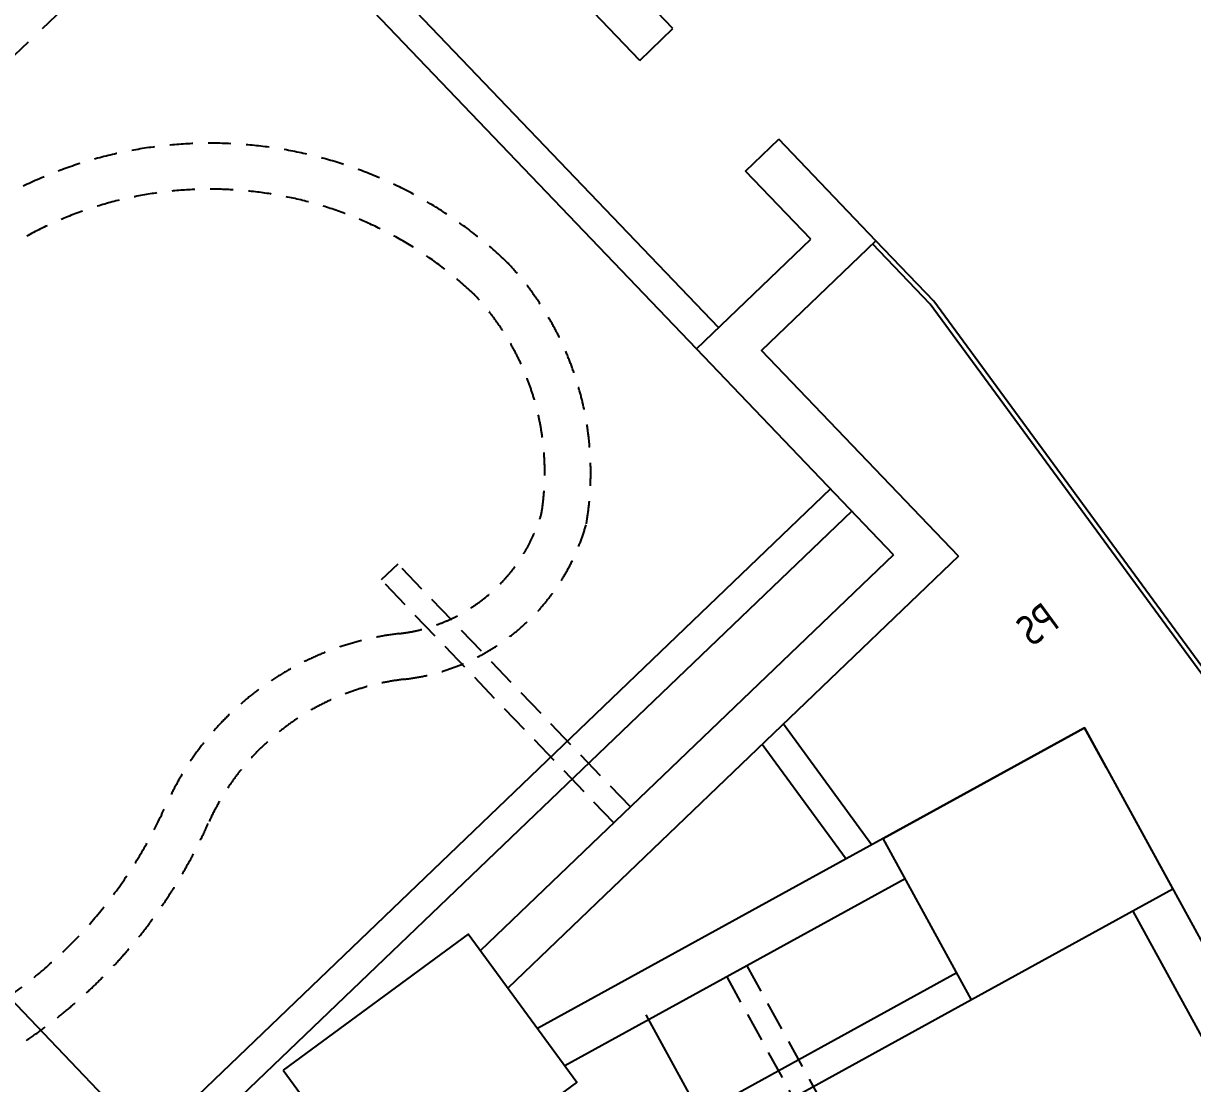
# Model space of a CAD drawing. Header units: millimetres. Extents: x 75184266 to 76346726, y -35077925 to -33679385.
# Drawn here: x 75322664 to 75330300, y -34893728 to -34886807 of the extents above; entities that cross this region are included whole.
import ezdxf
from ezdxf.enums import TextEntityAlignment as Align

# ---------------------------------------------------------------- set-up
doc = ezdxf.new("R2010")
doc.units = ezdxf.units.MM
doc.header["$LTSCALE"] = 50
doc.header["$MEASUREMENT"] = 0
for name, pattern in [('HIDDEN2', [0.1875, 0.125, -0.0625]), ('XR-지하3층$0$-HID', [2.5, 1.5, -1]), ('XR-지하3층$0$H', [1.3, 0.8, -0.5]), ('XR-지하3층$0$HIDDEN', [0.375, 0.25, -0.125])]:
    doc.linetypes.add(name, pattern=pattern)
doc.layers.add('건축', color=8, linetype='CONTINUOUS', plot=False)
doc.styles.add('ANU-TEXT 0', font='', dxfattribs={"width": 0.8})
doc.styles.get('ANU-TEXT 0').set_extended_font_data('Malgun Gothic')

msp = doc.modelspace()

# ---------------------------------------------------------------- linework, layer by layer
at = {"layer": '건축', "ltscale": 0.5}
for p, q in [((75327060.5, -34888932.6, 0), (75323342.5, -34885050.9, 0)), ((75327204.9, -34888794.3, 0), (75323625.3, -34885057, 0)), ((75327935.5, -34889846.2, 0), (75323588, -34894010.2, 0)), ((75328073.8, -34889990.6, 0), (75323726.3, -34894154.7, 0)), ((75329737, -34891666.9, 0), (75329594.4, -34891407, 0)), ((75330075.6, -34892283.6, 0), (75330075.7, -34892283.6, 0)), ((75330171.8, -34892458.9, 0), (75330172, -34892458.9, 0)), ((75328760.9, -34893005.5, 0), (75324535.8, -34895325.6, 0)), ((75328857.1, -34893180.9, 0), (75324632.1, -34895500.9, 0))]:
    msp.add_line(p, q, dxfattribs=at)
at = {"layer": '건축', "linetype": 'XR-지하3층$0$HIDDEN', "ltscale": 20}
msp.add_line((75320080.1, -34889434.8, 0), (75323344.9, -34886307.8, 0), dxfattribs=at)
at = {"layer": '건축'}
for p, q in [((75326689.5, -34887049, 0), (75326272.4, -34886613.4, 0)), ((75326906.2, -34886841.5, 0), (75326696.5, -34886622.6, 0)), ((75328232.1, -34888225.8, 0), (75327597.9, -34887563.7, 0)), ((75327807.9, -34888216.7, 0), (75327381.2, -34887771.2, 0)), ((75328586.8, -34888639.5, 0), (75328210.4, -34888246.6, 0)), ((75328609.8, -34888620.2, 0), (75328232.1, -34888225.8, 0)), ((75331108.6, -34892076.9, 0), (75328586.8, -34888639.5, 0)), ((75331133.9, -34892060.7, 0), (75328609.8, -34888620.2, 0)), ((75328347.1, -34890275.9, 0), (75325648.1, -34892861, 0)), ((75328771.2, -34890285, 0), (75325827.1, -34893104.9, 0)), ((75329594.4, -34891407, 0), (75326020.7, -34893368.8, 0)), ((75328423.9, -34892391.8, 0), (75326199.7, -34893612.8, 0)), ((75326728.6, -34893280.2, 0), (75329175.4, -34897737.7, 0))]:
    msp.add_line(p, q, dxfattribs=at)
at = {"layer": '건축', "linetype": 'XR-지하3층$0$-HID', "ltscale": 2}
msp.add_line((75325819.5, -34888363.1, 0), (75325819.5, -34888363.1, 0), dxfattribs=at)
at = {"layer": '건축', "linetype": 'HIDDEN2', "ltscale": 30}
for p, q in [((75325110, -34890336.9, 0), (75325001.6, -34890440.7, 0)), ((75326628.3, -34891922.1, 0), (75325110, -34890336.9, 0)), ((75326519.9, -34892025.9, 0), (75325001.6, -34890440.7, 0)), ((75327389.4, -34892959.7, 0), (75328445.7, -34894883.8, 0)), ((75327258, -34893031.8, 0), (75328314.2, -34894956, 0))]:
    msp.add_line(p, q, dxfattribs=at)
at = {"layer": '건축', "linetype": 'XR-지하3층$0$H', "ltscale": 50, "elevation": 0}
msp.add_lwpolyline([(75343962.5, -34874916.1), (75336286.7, -34880547.4), (75337026.1, -34881555.2), (75335498.1, -34882676.2), (75335039.7, -34882051.3), (75333329.6, -34883305.9), (75331821.2, -34881249.9), (75327386.6, -34884503.2), (75327894.2, -34885195.2), (75327291.3, -34885637.5), (75327229.3, -34885696.9), (75325800.9, -34884205.6), (75326757.8, -34883289.1), (75321321, -34877612.8), (75320454.4, -34878442.8), (75317749.8, -34875619.1), (75312030.1, -34881097.4), (75313015.8, -34882126.5), (75312087.8, -34883015.3), (75319374.9, -34890623.5), (75319772.1, -34890243.1), (75323995, -34894652), (75326836.6, -34899828.3)], dxfattribs=at)
at = {"layer": '건축', "elevation": 0}
for points in [[(75326689.5, -34887049), (75326906.2, -34886841.5)], [(75327381.2, -34887771.2), (75327597.9, -34887563.7)], [(75328347.1, -34890275.9), (75327060.5, -34888932.6), (75327807.9, -34888216.7)], [(75328771.2, -34890285), (75327484.7, -34888941.7), (75328232.1, -34888225.8)], [(75329594.4, -34891407), (75330489.4, -34893037.5), (75331396.7, -34892539.4)], [(75329908.9, -34892603.3), (75330370.8, -34893444.8), (75331278.1, -34892946.8)]]:
    msp.add_lwpolyline(points, dxfattribs=at)
at = {"layer": '건축', "ltscale": 3, "elevation": 0}
for points in [[(75327627.4, -34891380.6), (75328205.9, -34892169.2)], [(75327489, -34891513.2), (75328037.9, -34892261.4)]]:
    msp.add_lwpolyline(points, dxfattribs=at)
at = {"layer": '건축', "elevation": 0}
for points in [[(75328857.1, -34893180.9), (75328279.6, -34892129), (75329594.4, -34891407), (75330172, -34892458.9)], [(75324359.5, -34893640.4), (75325069.4, -34894608), (75326278.8, -34893720.6), (75325568.9, -34892753.1)]]:
    msp.add_lwpolyline(points, close=True, dxfattribs=at)
at = {"layer": '건축', "linetype": 'XR-지하3층$0$-HID', "ltscale": 2}
for centre, radius, start, end in [((75323885.7, -34890394.1, 0), 2804.4, 46.40449, 121.2839), ((75323885.7, -34890394.1, 0), 2504.4, 46.57748, 121.09848), ((75324372, -34889739.1, 0), 1997.2, 350.34898, 43.55222), ((75324372, -34889739.1, 0), 1697.2, 350.88908, 43.3032), ((75324990.4, -34889695.9, 0), 1102.4, 276.67325, 343.56246), ((75324990.4, -34889695.9, 0), 1402.4, 276.67325, 344.36217), ((75325340.5, -34892687.8, 0), 1909.8, 96.67325, 155.92971), ((75325340.5, -34892687.8, 0), 1609.8, 96.67325, 155.92971), ((75320793.6, -34890656.7, 0), 3070, 299.88776, 335.92971), ((75320793.6, -34890656.7, 0), 3370, 299.88776, 335.92971)]:
    msp.add_arc(centre, radius, start, end, dxfattribs=at)

# ---------------------------------------------------------------- texts
at = {"layer": '건축', "style": 'ANU-TEXT 0', "text_generation_flag": 4, "width": 0.8}
msp.add_text('PS', height=200, rotation=216.26513, dxfattribs=at).set_placement((75329287.2, -34890729, 0), align=Align.MIDDLE)

doc.saveas('drawing.dxf')
